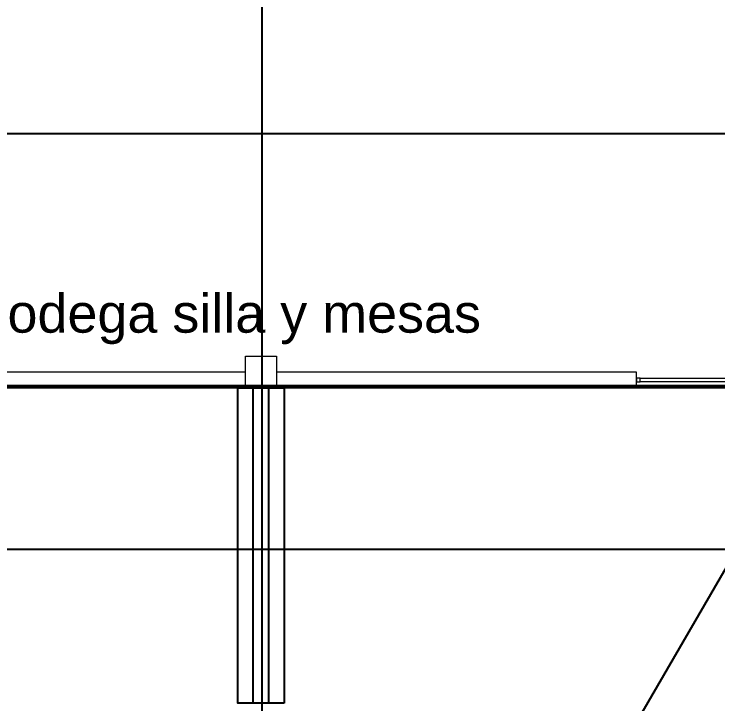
# Model space of a CAD drawing. Header units: millimetres. Extents: x 744843 to 745492, y 2520966 to 2521458.
# Drawn here: x 745357.12 to 745366.24, y 2521090.59 to 2521099.53 of the extents above; entities that cross this region are included whole.
import ezdxf

# ---------------------------------------------------------------- set-up
doc = ezdxf.new("R2010")
doc.units = ezdxf.units.MM
for name, color, linetype, lineweight in [('A-Columnas_Secun', 74, 'Continuous', 20), ('A_Muros', 30, 'Continuous', 20), ('A_Puertas', 8, 'Continuous', 0), ('A_Textos', 4, 'Continuous', 20)]:
    doc.layers.add(name, color=color, linetype=linetype, lineweight=lineweight)
for name, color, linetype in [('A_Contrafuerte', 20, 'Continuous'), ('A_Ejes', 8, 'Continuous'), ('A_Piso', 161, 'Continuous')]:
    doc.layers.add(name, color=color, linetype=linetype)
doc.styles.add('Arial', font='arial.ttf', dxfattribs={"height": 1})

msp = doc.modelspace()

# ---------------------------------------------------------------- linework, layer by layer
at = {"layer": 'A-Columnas_Secun'}
msp.add_lwpolyline([(745360.1174, 2521095.0986), (745360.5171, 2521095.0986), (745360.5171, 2521094.6898), (745360.1174, 2521094.6898)], close=True, dxfattribs=at)
at = {"layer": 'A_Contrafuerte'}
for points in [[(745360.617, 2521090.6027), (745360.0175, 2521090.6027), (745360.0175, 2521094.6898), (745360.617, 2521094.6898)], [(745360.4172, 2521090.6027), (745360.2173, 2521090.6027), (745360.2173, 2521094.6898), (745360.4172, 2521094.6898)]]:
    msp.add_lwpolyline(points, close=True, dxfattribs=at)
at = {"layer": 'A_Ejes'}
msp.add_line((745360.3316, 2521057.8506), (745360.3316, 2521173.1376), dxfattribs=at)
at = {"layer": 'A_Ejes', "ltscale": 0.5}
for p, q in [((745410.9306, 2521097.9801), (745302.007, 2521097.9801)), ((745296.0204, 2521094.7183), (745459.3526, 2521094.7183)), ((745302.007, 2521092.5989), (745459.4008, 2521092.5989))]:
    msp.add_line(p, q, dxfattribs=at)
at = {"layer": 'A_Muros'}
msp.add_lwpolyline([(745360.1174, 2521094.8898), (745349.9815, 2521094.8898), (745349.9815, 2521094.6898), (745365.1803, 2521094.6898), (745365.1803, 2521094.8898), (745360.5171, 2521094.8898), (745360.5171, 2521094.6898), (745360.1174, 2521094.6898)], close=True, dxfattribs=at)
at = {"layer": 'A_Piso'}
msp.add_line((745410.7806, 2521094.6898), (745349.9815, 2521094.6898), dxfattribs=at)
at = {"layer": 'A_Piso', "ltscale": 0.0065}
msp.add_lwpolyline([(745349.2253, 2521094.6796), (745338.4664, 2521094.6796), (745339.0431, 2521086.8759), (745338.312, 2521085.463), (745338.4582, 2521082.8809), (745340.1641, 2521079.8604), (745339.5598, 2521077.1511), (745339.5962, 2521075.7706), (745339.3709, 2521073.6893), (745339.4882, 2521071.764), (745338.9435, 2521070.1045), (745351.1225, 2521066.1207), (745367.6923, 2521094.679)], dxfattribs=at)
at = {"layer": 'A_Puertas'}
for p, q in [((745365.2303, 2521094.8148), (745370.8943, 2521094.8148)), ((745370.8943, 2521094.7648), (745365.2303, 2521094.7648))]:
    msp.add_line(p, q, dxfattribs=at)
msp.add_lwpolyline([(745365.1803, 2521094.7648), (745365.2303, 2521094.7648), (745365.2303, 2521094.8148), (745365.1803, 2521094.8148)], close=True, dxfattribs=at)

# ---------------------------------------------------------------- texts
at = {"layer": 'A_Textos', "ltscale": 0.1, "insert": (745359.9066, 2521095.9033), "char_height": 0.5, "width": 13.916468, "attachment_point": 2, "style": 'Arial'}
msp.add_mtext('bodega silla y mesas', dxfattribs=at)
msp.add_mtext('bodega silla y mesas', dxfattribs=at)

doc.saveas('drawing.dxf')
